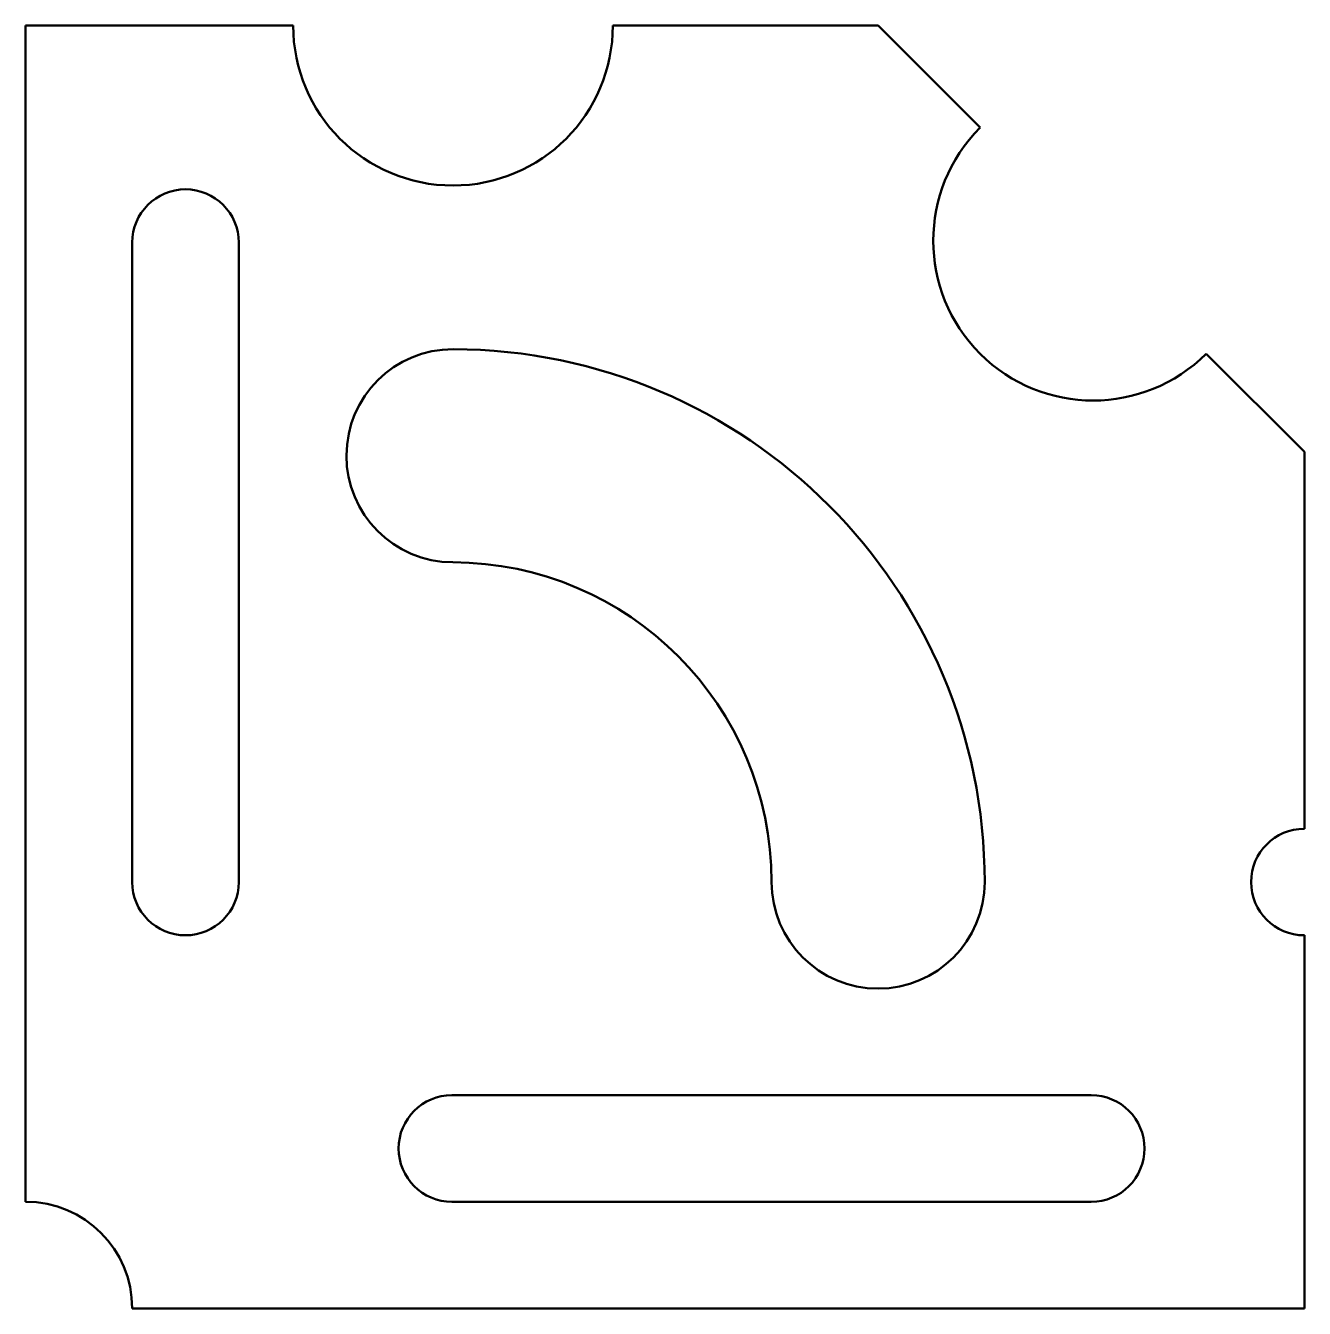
# Model space of a CAD drawing. Header units: millimetres. Extents: x 210 to 510, y 160 to 461.
import ezdxf

# ---------------------------------------------------------------- set-up
doc = ezdxf.new("R2010")
doc.units = ezdxf.units.MM
doc.header["$LTSCALE"] = 0.75
doc.layers.add('Visible', color=7, linetype='Continuous', lineweight=50)

msp = doc.modelspace()

# ---------------------------------------------------------------- linework, layer by layer
at = {"layer": 'Visible'}
for p, q in [((209.959625, 460.762037), (209.959625, 184.876829)), ((272.722493, 460.762037), (209.959625, 460.762037)), ((409.959625, 460.762037), (347.722493, 460.762037)), ((433.885724, 436.835937), (409.959625, 460.762037)), ((234.959625, 259.876829), (234.959625, 409.876829)), ((259.959625, 409.876829), (259.959625, 259.876829)), ((509.959625, 360.762037), (486.918733, 383.802928)), ((509.959625, 272.376829), (509.959625, 360.762037)), ((509.959625, 159.876829), (509.959625, 247.376829)), ((309.959625, 209.876829), (459.959625, 209.876829)), ((459.959625, 184.876829), (309.959625, 184.876829)), ((234.959625, 159.876829), (509.959625, 159.876829))]:
    msp.add_line(p, q, dxfattribs=at)
at = {"layer": 'Visible', "extrusion": (0, 0, -1)}
for centre, radius, start, end in [((-310.222493, 460.762037), 37.5, 180, 0), ((-460.402229, 410.319433), 37.5, 225.000001, 45), ((-247.459625, 409.876829), 12.5, 0, 180), ((-310.222493, 359.876483), 25, 270.150613, 90.150613), ((-309.959625, 259.876829), 125, 90.150613, 180), ((-509.959625, 259.876829), 12.5, 270, 90), ((-247.459625, 259.876829), 12.5, 180, 0), ((-409.959625, 259.876829), 25, 180, 0), ((-309.959625, 197.376829), 12.5, 270, 90), ((-459.959625, 197.376829), 12.5, 90, 270), ((-209.959625, 159.876829), 25, 90, 180)]:
    msp.add_arc(centre, radius, start, end, dxfattribs=at)
at = {"layer": 'Visible'}
msp.add_arc((309.959625, 259.876829), 75, 0, 89.849387, dxfattribs=at)

doc.saveas('drawing.dxf')
